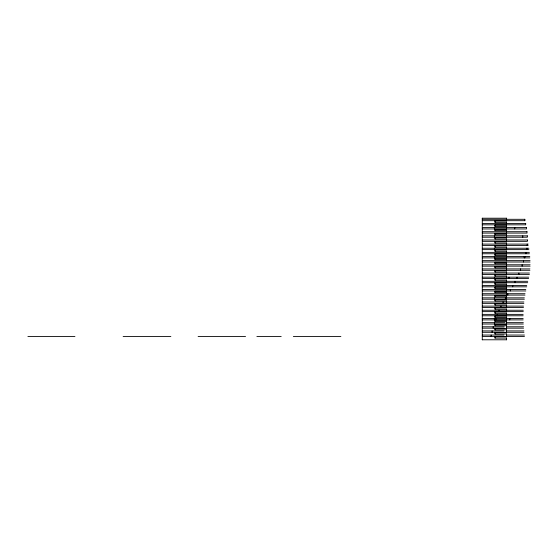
<?xml version="1.0" encoding="UTF-8"?>
<svg xmlns="http://www.w3.org/2000/svg" width="558" height="558" viewBox="0 0 558 558"><rect width="100%" height="100%" fill="white"/><g stroke="black" fill="none" stroke-linecap="round" stroke-linejoin="round"><path stroke-width="0.84" d="M482.21 218.213L506.594 218.213L506.594 220.968L495.009 220.968L495.009 222.342L506.594 222.342L506.594 225.097L495.009 225.097L495.009 226.478L506.594 226.478L506.594 229.233L495.009 229.233L495.009 230.614L506.594 230.614L506.594 233.37L495.009 233.37L495.009 234.744L506.594 234.744L506.594 237.499L495.009 237.499L495.009 238.88L506.594 238.88L506.594 240.254L506.525 238.88M524.959 219.301L482.37 219.301L482.37 220.682L524.959 220.682M506.525 259.547L506.525 260.928L506.594 259.547L495.009 259.547L495.009 258.173L506.594 258.173L506.594 255.411L495.009 255.411L495.009 254.036L506.594 254.036L506.594 251.281L495.009 251.281L495.009 249.9L506.594 249.9L506.594 247.145L495.009 247.145L495.009 245.771L506.594 245.771L506.594 243.009L495.009 243.009L495.009 241.635L506.594 241.635M528.189 244.104L482.37 244.104L482.37 245.485L528.189 245.485M528.879 248.24L482.37 248.24L482.37 249.621L528.879 249.621M529.416 252.376L482.37 252.376L482.37 253.751L529.416 253.751M529.814 256.506L482.37 256.506L482.37 257.887L529.814 257.887M530.058 260.642L482.37 260.642L482.37 262.016L530.058 262.016M506.594 331.201L506.594 329.82L495.009 329.82L495.009 328.446L506.594 328.446L506.594 325.684L495.009 325.684L495.009 324.31L506.594 324.31L506.594 321.554L495.009 321.554L495.009 320.173L506.594 320.173L506.594 317.418L495.009 317.418L495.009 316.044L506.594 316.044L506.594 313.289L495.009 313.289L495.009 311.908L506.594 311.908L506.594 309.153L495.009 309.153L495.009 307.772L506.594 307.772L506.594 305.017L495.009 305.017L495.009 303.643L506.594 303.643L506.594 300.888L495.009 300.888L495.009 299.506L506.594 299.506L506.594 296.751L495.009 296.751L495.009 295.37L506.594 295.37L506.594 292.615L495.009 292.615L495.009 291.241L506.594 291.241L506.594 288.486L495.009 288.486L495.009 287.105L506.594 287.105L506.594 284.35L495.009 284.35L495.009 282.969L506.594 282.969L506.594 280.214L495.009 280.214L495.009 278.84L506.594 278.84L506.594 276.084L495.009 276.084L495.009 274.703L506.594 274.703L506.594 271.948L495.009 271.948L495.009 270.567L506.594 270.567L506.594 267.812L495.009 267.812L495.009 266.438L506.594 266.438L506.594 263.683L495.009 263.683L495.009 262.302L506.594 262.302M530.1 264.778L482.37 264.778L482.37 266.152L530.1 266.152M529.905 268.907L482.37 268.907L482.37 270.288L529.905 270.288M529.423 273.043L482.37 273.043L482.37 274.417L529.423 274.417M528.677 277.18L482.37 277.18L482.37 278.554L528.677 278.554M527.735 281.309L482.37 281.309L482.37 282.69L527.735 282.69M526.731 285.445L482.37 285.445L482.37 286.819L526.731 286.819M525.803 289.574L482.37 289.574L482.37 290.955L525.803 290.955M525.015 293.71L482.37 293.71L482.37 295.091L525.015 295.091M524.367 297.846L482.37 297.846L482.37 299.221L524.367 299.221M523.885 301.976L482.37 301.976L482.37 303.357L523.885 303.357M523.523 306.112L482.37 306.112L482.37 307.493L523.523 307.493M523.278 310.248L482.37 310.248L482.37 311.622L523.278 311.622M523.16 314.377L482.37 314.377L482.37 315.758L523.16 315.758M505.618 318.513L482.37 318.513L482.37 319.894L505.618 319.894M506.225 318.513L523.188 318.513M506.225 319.894L523.188 319.894M504.83 322.65L482.37 322.65L482.37 324.024L523.334 324.024M506.134 322.65L523.334 322.65M504.32 326.779L482.37 326.779L482.37 328.16L504.32 328.16M506.218 326.779L523.578 326.779M506.218 328.16L523.578 328.16M504.062 330.915L482.37 330.915L482.37 332.296L523.969 332.296M506.441 330.915L523.969 330.915M482.21 339.787L506.594 339.787L506.594 338.085L495.009 338.085L495.009 336.711L506.594 336.711L506.594 333.956L495.009 333.956L495.009 332.575L506.594 332.575L506.525 329.82M504.041 335.051L482.37 335.051L482.37 336.425L524.464 336.425M506.587 335.051L524.464 335.051M27.9 336.425L74.953 336.425M123.137 336.425L170.867 336.425M198.111 336.425L245.555 336.425M256.875 336.425L281.19 336.425M293.348 336.425L340.889 336.425M527.226 244.104L527.226 245.485M527.164 248.24L527.164 249.621M526.731 248.24L526.731 249.621M525.929 252.376L525.929 253.751M524.841 256.506L524.841 257.887M524.785 219.301L524.785 220.682M524.227 256.506L524.227 257.887M523.537 260.642L523.537 262.016M522.762 235.839L522.762 237.22M522.121 264.778L522.121 266.152M520.586 268.907L520.586 270.288M518.898 273.043L518.898 274.417M517.029 277.18L517.029 278.554M514.971 281.309L514.971 282.69M514.769 227.573L514.769 228.947M512.732 285.445L512.732 286.819M510.326 289.574L510.326 290.955M509.789 318.513L509.789 319.894M509.008 277.18L509.008 278.554M507.822 293.71L507.822 295.091M506.525 218.213L506.525 220.968M506.525 222.342L506.525 225.097M506.525 226.478L506.525 229.233M506.525 230.614L506.525 233.37M506.525 234.744L506.525 237.499M506.525 243.009L506.525 245.771M506.525 247.145L506.525 249.9M506.525 251.281L506.525 254.036M506.525 255.411L506.525 258.173M506.525 263.683L506.525 266.438M506.525 267.812L506.525 270.567M506.525 271.948L506.525 274.703M506.525 276.084L506.525 278.84M506.525 280.214L506.525 282.969M506.525 284.35L506.525 287.105M506.525 288.486L506.525 291.241M506.525 292.615L506.525 295.37M506.525 296.751L506.525 299.506M506.525 300.888L506.525 303.643M506.525 305.017L506.525 307.772M506.525 309.153L506.525 311.908M506.525 313.289L506.525 316.044M506.525 317.418L506.525 320.173M506.525 321.554L506.525 324.31M506.525 325.684L506.525 328.446M506.525 333.956L506.525 336.711M506.525 338.085L506.525 339.787M505.374 297.846L505.374 299.221M503.072 301.976L503.072 303.357M500.958 306.112L500.958 307.493M499.04 310.248L499.04 311.622M497.317 314.377L497.317 315.758M495.776 318.513L495.776 319.894M495.079 220.968L495.079 222.342M495.079 225.097L495.079 226.478M495.079 229.233L495.079 230.614M495.079 233.37L495.079 234.744M495.079 237.499L495.079 238.88M495.079 241.635L495.079 243.009M495.079 245.771L495.079 247.145M495.079 249.9L495.079 251.281M495.079 254.036L495.079 255.411M495.079 258.173L495.079 259.547M495.079 262.302L495.079 263.683M495.079 266.438L495.079 267.812M495.079 270.567L495.079 271.948M495.079 274.703L495.079 276.084M495.079 278.84L495.079 280.214M495.079 282.969L495.079 284.35M495.079 287.105L495.079 288.486M495.079 291.241L495.079 292.615M495.079 295.37L495.079 296.751M495.079 299.506L495.079 300.888M495.079 303.643L495.079 305.017M495.079 307.772L495.079 309.153M495.079 311.908L495.079 313.289M495.079 316.044L495.079 317.418M495.079 320.173L495.079 321.554M495.079 324.31L495.079 325.684M495.079 328.446L495.079 329.82M495.079 332.575L495.079 333.956M495.079 336.711L495.079 338.085M494.402 322.65L494.402 324.024M494.36 227.573L494.36 228.947M494.36 235.839L494.36 237.22M494.36 248.24L494.36 249.621M494.36 256.506L494.36 257.887M494.36 277.18L494.36 278.554M494.36 297.846L494.36 299.221M494.36 318.513L494.36 319.894M493.181 326.779L493.181 328.16M492.093 330.915L492.093 332.296M491.138 335.051L491.138 336.425M482.279 218.213L482.279 339.787M525.699 223.437L482.37 223.437L482.37 224.818L525.699 224.818L525.699 223.437M526.445 227.573L482.37 227.573L482.37 228.947L526.445 228.947L526.445 227.573M526.996 231.703L482.37 231.703L482.37 233.084L526.996 233.084L526.996 231.703M527.331 235.839L482.37 235.839L482.37 237.22L527.331 237.22L527.331 235.839M527.415 239.975L482.37 239.975L482.37 241.349L527.415 241.349L527.415 239.975"/></g></svg>
